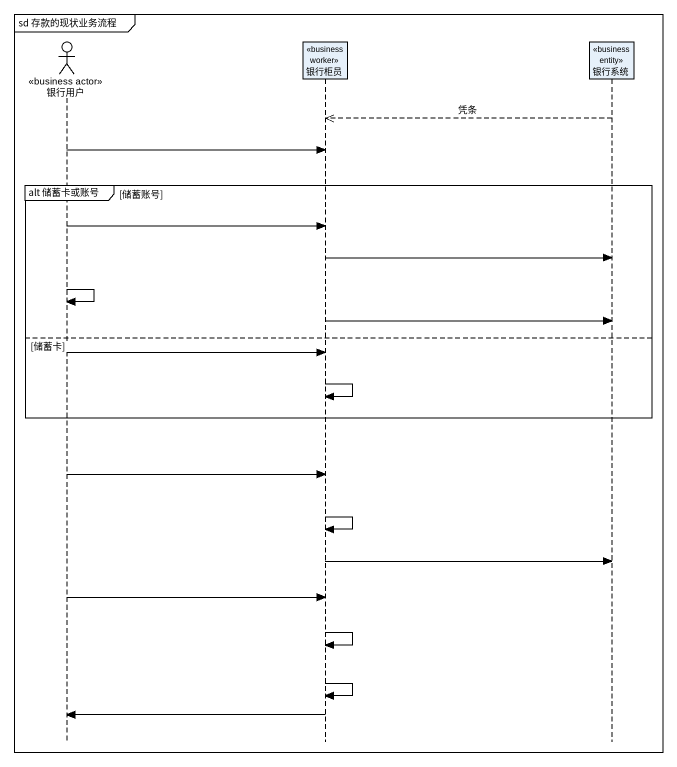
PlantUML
@startuml
mainframe sd 存款的现状业务流程
hide footbox
actor 银行用户 <<business actor>>
participant 银行柜员 <<business worker>>
participant 银行系统 <<business entity>>

银行系统 -->> 银行柜员 : 凭条
银行用户 -> 银行柜员
group alt 储蓄卡或账号 [储蓄账号]
  银行用户 -> 银行柜员
  银行柜员 -> 银行系统
  银行用户 -> 银行用户
  银行柜员 -> 银行系统
else 储蓄卡
  银行用户 -> 银行柜员
  银行柜员 -> 银行柜员
end
银行用户 -> 银行柜员
银行柜员 -> 银行柜员
银行柜员 -> 银行系统
银行用户 -> 银行柜员
银行柜员 -> 银行柜员
银行柜员 -> 银行柜员
银行柜员 -> 银行用户
@enduml
